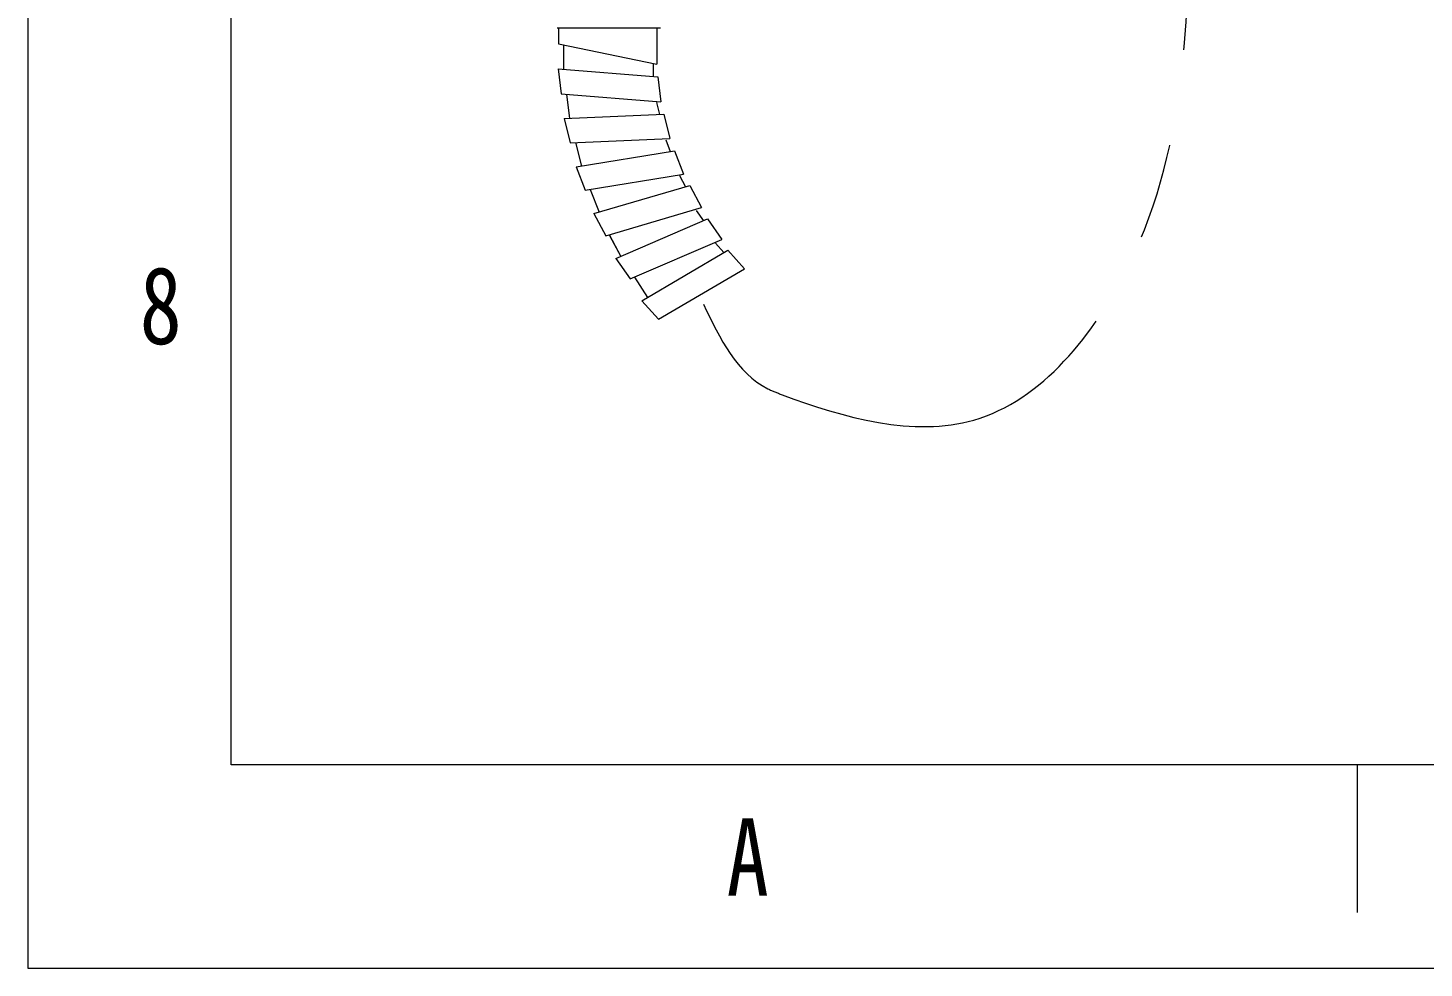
# Model space of a CAD drawing. Header units: inches. Extents: x 20229 to 21001, y -6726 to -5634.
# Drawn here: x 20229.3 to 20407.9, y -6725.5 to -6605.3 of the extents above; entities that cross this region are included whole.
import ezdxf

# ---------------------------------------------------------------- set-up
doc = ezdxf.new("R2010")
doc.units = ezdxf.units.IN
doc.header["$LTSCALE"] = 4.84
doc.header["$MEASUREMENT"] = 0
doc.linetypes.add('CENTERX2', pattern=[20.32, 12.7, -2.54, 2.54, -2.54])
doc.layers.get('0').update_dxf_attribs({"linetype": 'CONTINUOUS', "lineweight": 13})
doc.layers.add('CENTER', color=1, linetype='CENTERX2', lineweight=15)
doc.styles.get("Standard").update_dxf_attribs({"font": 'txt', "width": 0.8})

msp = doc.modelspace()

# ---------------------------------------------------------------- linework, layer by layer
at = {"color": 7, "linetype": 'Continuous'}
for p, q in [((20229.28, -5633.52), (20229.28, -6725.51)), ((20399.33, -6699.52), (20399.33, -6718.42)), ((20229.28, -6725.51), (21001.48, -6725.51))]:
    msp.add_line(p, q, dxfattribs=at)
at = {"linetype": 'Continuous'}
for p, q in [((20255.28, -6699.51), (20255.28, -5659.51)), ((20975.48, -6699.51), (20255.28, -6699.51))]:
    msp.add_line(p, q, dxfattribs=at)
at = {"ltscale": 0.5}
msp.add_line((20296.98, -6605.32), (20310.18, -6605.32), dxfattribs=at)
for p, q in [((20297.14, -6605.32), (20297.14, -6607.35)), ((20309.73, -6605.32), (20309.73, -6609.95)), ((20297.14, -6607.35), (20309.73, -6609.95)), ((20297.79, -6607.56), (20297.79, -6610.59)), ((20297.12, -6610.54), (20297.51, -6613.72)), ((20297.12, -6610.54), (20309.84, -6611.57)), ((20309.26, -6609.93), (20309.26, -6611.53)), ((20309.84, -6611.57), (20310.23, -6614.75)), ((20297.51, -6613.72), (20310.23, -6614.75)), ((20298.19, -6613.84), (20298.56, -6616.85)), ((20309.67, -6614.83), (20310.06, -6616.38)), ((20297.88, -6616.88), (20310.63, -6616.36)), ((20310.63, -6616.36), (20311.41, -6619.46)), ((20297.88, -6616.88), (20298.65, -6619.99)), ((20298.65, -6619.99), (20311.41, -6619.46)), ((20299.33, -6619.96), (20300.08, -6622.97)), ((20310.86, -6619.61), (20311.43, -6621.1)), ((20299.41, -6623.08), (20312, -6621.01)), ((20312, -6621.01), (20313.15, -6624)), ((20299.41, -6623.08), (20300.56, -6626.07)), ((20300.56, -6626.07), (20313.15, -6624)), ((20301.68, -6629.05), (20313.93, -6625.46)), ((20312.62, -6624.2), (20313.38, -6625.62)), ((20313.93, -6625.46), (20315.43, -6628.28)), ((20301.22, -6625.96), (20302.33, -6628.86)), ((20301.68, -6629.05), (20303.19, -6631.88)), ((20303.19, -6631.88), (20315.43, -6628.28)), ((20314.77, -6628.65), (20315.68, -6629.96)), ((20304.5, -6634.79), (20316.21, -6629.73)), ((20316.21, -6629.73), (20318.05, -6632.35)), ((20303.64, -6631.74), (20305.12, -6634.52)), ((20303.69, -6631.85), (20305.12, -6634.52)), ((20306.33, -6637.41), (20318.05, -6632.35)), ((20307.79, -6640.19), (20318.8, -6633.74)), ((20317.23, -6632.84), (20318.3, -6634.03)), ((20318.8, -6633.74), (20320.94, -6636.12)), ((20304.5, -6634.79), (20306.33, -6637.41)), ((20309.93, -6642.57), (20320.94, -6636.12)), ((20306.89, -6637.17), (20308.53, -6639.8)), ((20307.79, -6640.19), (20309.93, -6642.57))]:
    msp.add_line(p, q)
at = {"layer": 'CENTER'}
msp.add_spline([(20315.69, -6640.64), (20323.94, -6651.45), (20325.75, -6652.21), (20350.29, -6655.45), (20370.09, -6635.68), (20378.21, -6585.36), (20385.12, -6514.93)], degree=3, dxfattribs=at)

# ---------------------------------------------------------------- texts
at = {"char_height": 9.91, "attachment_point": 5}
for s, width, insert in [('8', 50, (20246.27, -6640.86)), ('A', 10, (20321.35, -6711.31))]:
    msp.add_mtext_dynamic_manual_height_columns(s, width=width, gutter_width=12.5, heights=[0], dxfattribs=dict(at, insert=insert))

doc.saveas('drawing.dxf')
